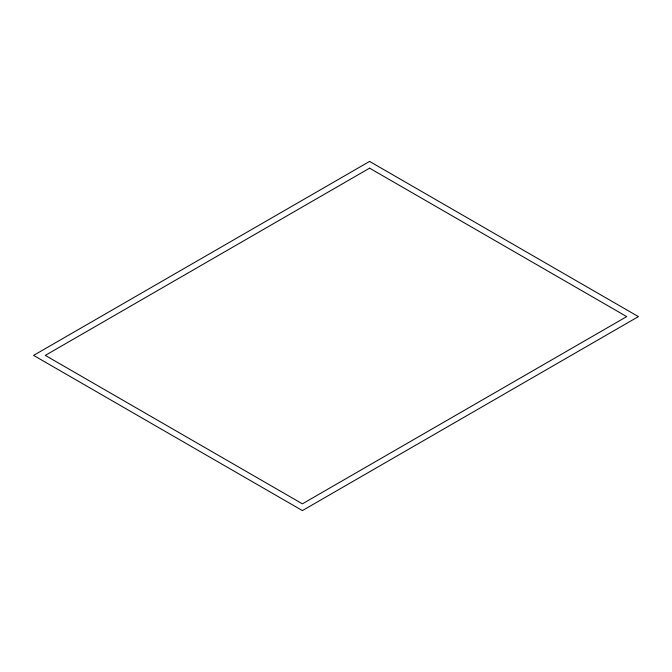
<?xml version="1.0" encoding="UTF-8"?>
<svg xmlns="http://www.w3.org/2000/svg" width="672" height="672" viewBox="0 0 672 672"><rect width="100%" height="100%" fill="white"/><g stroke="black" fill="none" stroke-linecap="round" stroke-linejoin="round"><path stroke-width="1.01" d="M369.6 161.414L33.6 355.396L302.4 510.586L638.4 316.604L369.6 161.414M369.6 168.16L45.293 355.396L302.4 503.84L626.707 316.604L369.6 168.16"/></g></svg>
